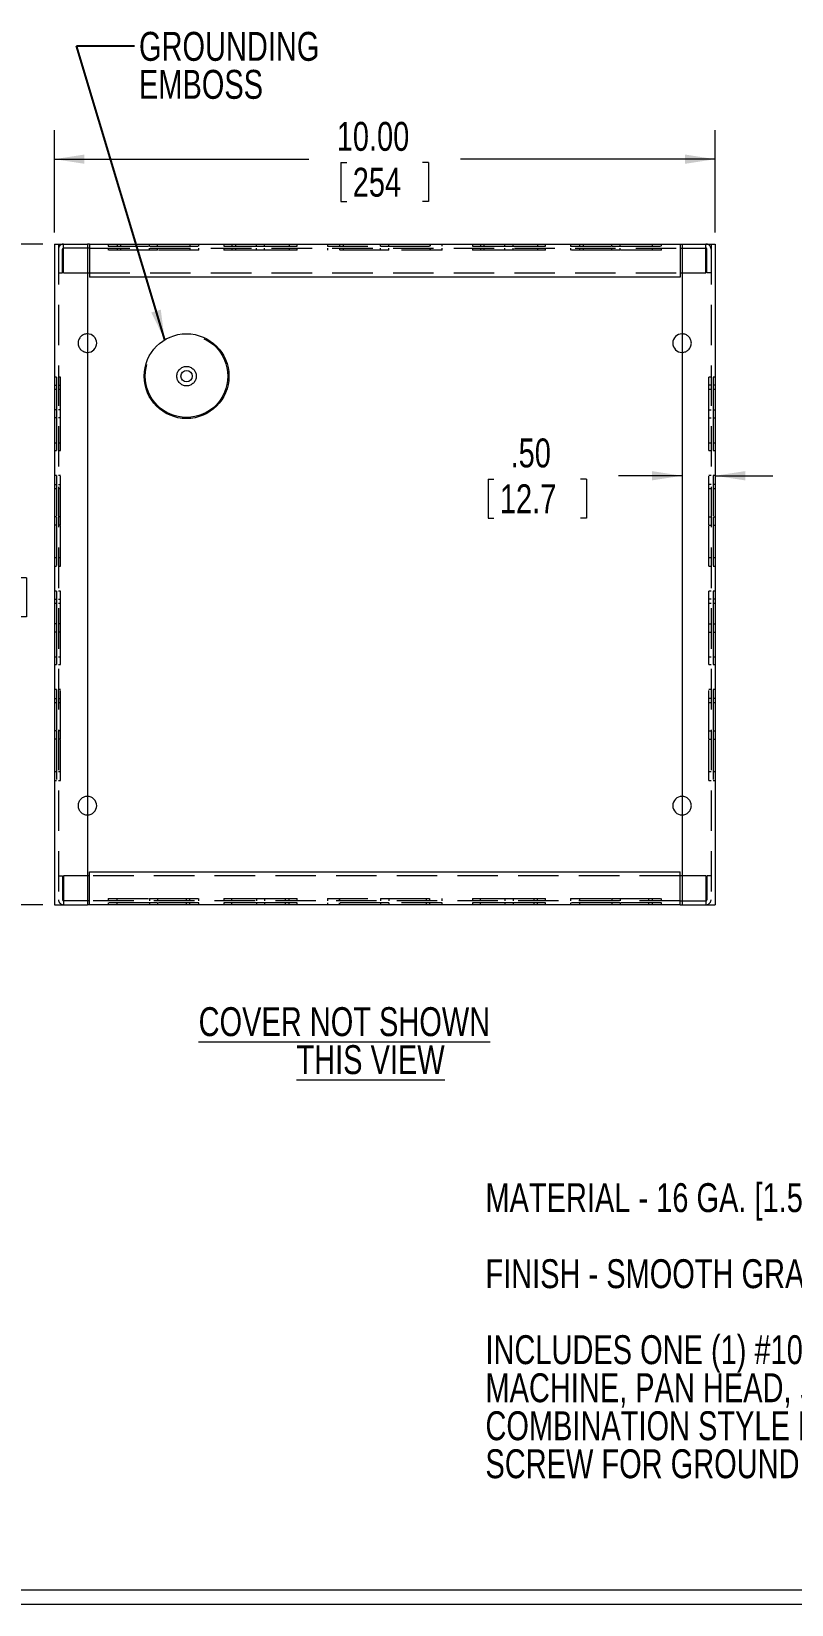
# Model space of a CAD drawing. Header units: inches. Extents: x 0.9 to 58.6, y 0.9 to 37.7.
# Drawn here: x 25.15 to 36.66, y 0.93 to 24.74 of the extents above; entities that cross this region are included whole.
import ezdxf

# ---------------------------------------------------------------- set-up
doc = ezdxf.new("R2010")
doc.units = ezdxf.units.IN
doc.header["$LTSCALE"] = 3.5
doc.header["$MEASUREMENT"] = 0
doc.linetypes.add('HIDDEN', pattern=[0.075, 0.05, -0.025])
doc.styles.add('SLDTEXTSTYLE0', font='TXT', dxfattribs={"width": 0.75})
doc.dimstyles.new('SLDDIMSTYLE1', dxfattribs={"dimtxt": 0.4375, "dimasz": 0.455, "dimexe": 0, "dimexo": 0.0625, "dimgap": 0.109375, "dimtad": 0, "dimtih": 1, "dimtoh": 1, "dimrnd": 1e-09, "dimzin": 4, "dimdsep": 46, "dimtxsty": 'SLDTEXTSTYLE0', "dimsah": 1, "dimcen": 0.09, "dimadec": 0, "dimazin": 0, "dimtfac": 1, "dimtofl": 0, "dimtmove": 0, "dimatfit": 3, "dimfxl": 1, "dimtolj": 1, "dimtzin": 12, "dimarcsym": 0})
doc.dimstyles.new('SLDDIMSTYLE2', dxfattribs={"dimtxt": 0, "dimasz": 0.455, "dimexe": 0, "dimexo": 0.0625, "dimgap": 0, "dimtad": 0, "dimtih": 1, "dimtoh": 1, "dimdec": 0, "dimrnd": 1e-09, "dimzin": 0, "dimdsep": 46, "dimtxsty": 'Standard', "dimsah": 1, "dimcen": 0.09, "dimadec": 0, "dimazin": 0, "dimtfac": 0.455, "dimtdec": 0, "dimtofl": 0, "dimtmove": 0, "dimatfit": 3, "dimfxl": 1, "dimtolj": 1, "dimtzin": 0, "dimarcsym": 0})
doc.dimstyles.new('SLDDIMSTYLE3', dxfattribs={"dimtxt": 0.4375, "dimasz": 0.455, "dimexe": 0, "dimexo": 0.0625, "dimgap": 0.109375, "dimtad": 0, "dimtih": 1, "dimtoh": 1, "dimrnd": 1e-09, "dimzin": 4, "dimdsep": 46, "dimtxsty": 'SLDTEXTSTYLE0', "dimsah": 1, "dimcen": 0.09, "dimadec": 0, "dimazin": 0, "dimtfac": 1, "dimtofl": 0, "dimtmove": 0, "dimatfit": 3, "dimfxl": 1, "dimtolj": 1, "dimtzin": 12, "dimarcsym": 0})

# ---------------------------------------------------------------- blocks, each defined once
blk = doc.blocks.new('SW_NOTE_0')
at = {"color": 0, "linetype": 'Continuous', "lineweight": 0, "ltscale": 3.5, "char_height": 0.4375, "attachment_point": 1, "style": 'SLDTEXTSTYLE0'}
for s, insert in [('MATERIAL - 16 GA. [1.5mm] STEEL', (0, 0.564)), ('FINISH - SMOOTH GRAY POWDERCOAT', (0, -0.587)), ('INCLUDES ONE (1) #10-32 x .31"[8mm] LG.', (0, -1.737)), ('MACHINE, PAN HEAD, SLOTTED/SQUARE', (0, -2.313)), ('COMBINATION STYLE DRIVE, STEEL, ZINC PLATED', (0, -2.888)), ('SCREW FOR GROUND POINT.', (0, -3.463))]:
    blk.add_mtext(s, dxfattribs=dict(at, insert=insert))
blk = doc.blocks.new('*D32')
at = {"color": 7, "linetype": 'Continuous', "lineweight": 0, "ltscale": 3.5}
for p, q in [((32.067, 17.965), (32.067, 17.375)), ((32.067, 17.965), (32.155, 17.965)), ((33.553, 17.965), (33.464, 17.965)), ((33.553, 17.965), (33.553, 17.375)), ((35.002, 18.017), (34.038, 18.017)), ((35.502, 18.017), (36.377, 18.017)), ((32.067, 17.375), (32.155, 17.375)), ((33.553, 17.375), (33.464, 17.375))]:
    blk.add_line(p, q, dxfattribs=at)
for points in [[(35.002, 18.017), (34.547, 18.087), (34.547, 17.947)], [(35.502, 18.017), (35.957, 17.947), (35.957, 18.087)]]:
    blk.add_solid(points, dxfattribs=at)
at = {"color": 7, "linetype": 'Continuous', "lineweight": 0, "ltscale": 3.5, "char_height": 0.4375, "attachment_point": 1, "style": 'SLDTEXTSTYLE0'}
for s, insert in [('.50', (32.406, 18.581)), ('12.7', (32.244, 17.887))]:
    blk.add_mtext(s, dxfattribs=dict(at, insert=insert))
blk = doc.blocks.new('*D33')
at = {"color": 7, "linetype": 'Continuous', "lineweight": 0, "ltscale": 3.5}
for p, q in [((25.327, 21.524), (23.982, 21.524)), ((24.419, 21.524), (24.419, 17.218)), ((23.757, 16.472), (23.757, 15.882)), ((23.757, 16.472), (23.846, 16.472)), ((25.082, 16.472), (24.993, 16.472)), ((25.082, 16.472), (25.082, 15.882)), ((23.757, 15.882), (23.846, 15.882)), ((24.419, 11.524), (24.419, 15.83)), ((25.082, 15.882), (24.993, 15.882)), ((25.327, 11.524), (23.982, 11.524))]:
    blk.add_line(p, q, dxfattribs=at)
for points in [[(24.419, 21.524), (24.349, 21.069), (24.489, 21.069)], [(24.419, 11.524), (24.489, 11.979), (24.349, 11.979)]]:
    blk.add_solid(points, dxfattribs=at)
at = {"color": 7, "linetype": 'Continuous', "lineweight": 0, "ltscale": 3.5, "char_height": 0.4375, "attachment_point": 1, "style": 'SLDTEXTSTYLE0'}
for s, insert in [('10.00', (23.692, 17.088)), ('254', (23.935, 16.394))]:
    blk.add_mtext(s, dxfattribs=dict(at, insert=insert))
blk = doc.blocks.new('*D34')
at = {"color": 7, "linetype": 'Continuous', "lineweight": 0, "ltscale": 3.5}
for p, q in [((25.502, 21.699), (25.502, 23.246)), ((35.502, 21.699), (35.502, 23.246)), ((25.502, 22.808), (29.354, 22.808)), ((29.839, 22.756), (29.839, 22.166)), ((29.839, 22.756), (29.928, 22.756)), ((31.164, 22.756), (31.075, 22.756)), ((31.164, 22.756), (31.164, 22.166)), ((35.502, 22.808), (31.649, 22.808)), ((29.839, 22.166), (29.928, 22.166)), ((31.164, 22.166), (31.075, 22.166))]:
    blk.add_line(p, q, dxfattribs=at)
for points in [[(25.502, 22.808), (25.957, 22.738), (25.957, 22.878)], [(35.502, 22.808), (35.047, 22.878), (35.047, 22.738)]]:
    blk.add_solid(points, dxfattribs=at)
at = {"color": 7, "linetype": 'Continuous', "lineweight": 0, "ltscale": 3.5, "char_height": 0.4375, "attachment_point": 1, "style": 'SLDTEXTSTYLE0'}
for s, insert in [('10.00', (29.775, 23.372)), ('254', (30.017, 22.678))]:
    blk.add_mtext(s, dxfattribs=dict(at, insert=insert))
blk = doc.blocks.new('SW_NOTE_8')
at = {"color": 0, "linetype": 'Continuous', "lineweight": 0, "ltscale": 3.5, "char_height": 0.4375, "attachment_point": 1, "style": 'SLDTEXTSTYLE0'}
for s, insert in [('GROUNDING', (0.069, 0.212)), ('EMBOSS', (0.069, -0.363))]:
    blk.add_mtext(s, dxfattribs=dict(at, insert=insert))
blk = doc.blocks.new('SW_NOTE_9')
at = {"color": 0, "linetype": 'Continuous', "lineweight": 0, "ltscale": 3.5, "char_height": 0.4375, "attachment_point": 1, "style": 'SLDTEXTSTYLE0'}
for s, insert in [('\\LCOVER NOT SHOWN', (0, 0.564)), ('\\LTHIS VIEW', (1.481, -0.011))]:
    blk.add_mtext(s, dxfattribs=dict(at, insert=insert))

msp = doc.modelspace()

# ---------------------------------------------------------------- linework, layer by layer
at = {"color": 7, "linetype": 'Continuous', "lineweight": 15, "ltscale": 3.5}
for p, q in [((25.5017, 21.5242), (25.5017, 11.5242)), ((25.5017, 21.5242), (25.5787, 21.5242)), ((25.5787, 21.5242), (26.0017, 21.5242)), ((26.0327, 21.5242), (26.0017, 21.5242)), ((26.0017, 21.5242), (26.0017, 11.5242)), ((26.0327, 21.4622), (26.0017, 21.4622)), ((26.0327, 21.5242), (26.0327, 21.4472)), ((26.0327, 21.5242), (34.9707, 21.5242)), ((26.0327, 21.4472), (26.0327, 21.0242)), ((34.9707, 21.5242), (34.9707, 21.4472)), ((34.9707, 21.5242), (35.0017, 21.5242)), ((34.9707, 21.4622), (35.0017, 21.4622)), ((34.9707, 21.4472), (34.9707, 21.0242)), ((35.0017, 21.5242), (35.0017, 11.5242)), ((35.0017, 21.5242), (35.4247, 21.5242)), ((35.4247, 21.5242), (35.5017, 21.5242)), ((35.5017, 21.5242), (35.5017, 11.5242)), ((26.0017, 21.0862), (26.0327, 21.0862)), ((34.9707, 21.0242), (26.0327, 21.0242)), ((34.9707, 21.0862), (35.0017, 21.0862)), ((26.0327, 11.9622), (26.0017, 11.9622)), ((26.0327, 11.6012), (26.0327, 12.0242)), ((26.0327, 12.0242), (34.9707, 12.0242)), ((34.9707, 11.6012), (34.9707, 12.0242)), ((35.0017, 11.9622), (34.9707, 11.9622)), ((25.5017, 11.5242), (25.5787, 11.5242)), ((25.5787, 11.5242), (26.0017, 11.5242)), ((26.0327, 11.5862), (26.0017, 11.5862)), ((26.0327, 11.5242), (26.0017, 11.5242)), ((26.0327, 11.5242), (26.0327, 11.6012)), ((34.9707, 11.5242), (26.0327, 11.5242)), ((34.9707, 11.5242), (34.9707, 11.6012)), ((34.9707, 11.5862), (35.0017, 11.5862)), ((34.9707, 11.5242), (35.0017, 11.5242)), ((35.0017, 11.5242), (35.4247, 11.5242)), ((35.4247, 11.5242), (35.5017, 11.5242))]:
    msp.add_line(p, q, dxfattribs=at)
at = {"color": 7, "linetype": 'HIDDEN', "lineweight": 0, "ltscale": 3.5}
for p, q in [((25.5637, 21.5242), (25.5637, 11.5242)), ((25.6257, 21.0862), (25.6257, 21.4472)), ((25.6407, 21.4622), (25.6407, 21.5242)), ((26.0017, 21.4622), (25.6407, 21.4622)), ((25.6407, 21.4472), (25.6407, 21.4622)), ((25.6407, 21.0862), (25.6407, 21.4472)), ((26.0327, 21.4622), (34.9707, 21.4622)), ((26.3142, 21.5242), (26.3142, 21.4932)), ((26.3142, 21.4932), (26.9393, 21.4932)), ((26.3142, 21.4622), (26.3142, 21.4312)), ((26.9393, 21.4312), (26.3142, 21.4312)), ((26.4507, 21.5242), (26.4507, 21.4932)), ((26.4507, 21.4622), (26.4507, 21.4312)), ((26.5097, 21.4932), (26.5097, 21.5242)), ((26.5097, 21.4312), (26.5097, 21.4622)), ((26.9393, 21.4932), (26.9393, 21.5242)), ((26.9393, 21.4932), (27.0642, 21.4932)), ((26.9393, 21.4312), (26.9393, 21.4622)), ((27.0642, 21.4312), (26.9393, 21.4312)), ((27.0642, 21.4932), (27.0642, 21.5242)), ((27.0642, 21.4932), (27.6892, 21.4932)), ((27.0642, 21.4312), (27.0642, 21.4622)), ((27.6892, 21.4312), (27.0642, 21.4312)), ((27.5562, 21.4932), (27.5562, 21.5242)), ((27.5562, 21.4312), (27.5562, 21.4622)), ((27.6892, 21.4932), (27.6892, 21.5242)), ((27.6892, 21.4312), (27.6892, 21.4622)), ((28.0672, 21.5242), (28.0672, 21.4932)), ((28.0672, 21.4932), (28.5593, 21.4932)), ((28.0672, 21.4622), (28.0672, 21.4312)), ((28.5593, 21.4312), (28.0672, 21.4312)), ((28.1887, 21.5242), (28.1887, 21.4932)), ((28.1887, 21.4622), (28.1887, 21.4312)), ((28.2467, 21.4932), (28.2467, 21.5242)), ((28.2467, 21.4312), (28.2467, 21.4622)), ((28.5593, 21.4932), (28.5593, 21.5242)), ((28.5593, 21.4932), (28.6841, 21.4932)), ((28.5593, 21.4312), (28.5593, 21.4622)), ((28.6841, 21.4312), (28.5593, 21.4312)), ((28.6841, 21.4932), (28.6841, 21.5242)), ((28.6841, 21.4932), (29.1762, 21.4932)), ((28.6841, 21.4312), (28.6841, 21.4622)), ((29.1762, 21.4312), (28.6841, 21.4312)), ((29.0592, 21.4932), (29.0592, 21.5242)), ((29.0592, 21.4312), (29.0592, 21.4622)), ((29.1762, 21.4932), (29.1762, 21.5242)), ((29.1762, 21.4312), (29.1762, 21.4622)), ((29.6347, 21.5242), (29.6347, 21.4932)), ((29.6347, 21.4932), (30.4393, 21.4932)), ((29.6347, 21.4622), (29.6347, 21.4312)), ((30.4393, 21.4312), (29.6347, 21.4312)), ((29.8171, 21.5242), (29.8171, 21.4932)), ((29.8171, 21.4622), (29.8171, 21.4312)), ((29.8767, 21.4932), (29.8767, 21.5242)), ((29.8767, 21.4312), (29.8767, 21.4622)), ((30.4393, 21.4932), (30.4393, 21.5242)), ((30.4393, 21.4932), (30.5642, 21.4932)), ((30.4393, 21.4312), (30.4393, 21.4622)), ((30.5642, 21.4312), (30.4393, 21.4312)), ((30.5642, 21.4932), (30.5642, 21.5242)), ((30.5642, 21.4932), (31.3687, 21.4932)), ((30.5642, 21.4312), (30.5642, 21.4622)), ((31.3687, 21.4312), (30.5642, 21.4312)), ((31.1817, 21.5242), (31.1817, 21.4932)), ((31.1817, 21.4622), (31.1817, 21.4312)), ((31.1892, 21.5242), (31.1892, 21.4932)), ((31.1892, 21.4622), (31.1892, 21.4312)), ((31.3687, 21.4932), (31.3687, 21.5242)), ((31.3687, 21.4312), (31.3687, 21.4622)), ((31.8272, 21.5242), (31.8272, 21.4932)), ((31.8272, 21.4932), (32.3193, 21.4932)), ((31.8272, 21.4622), (31.8272, 21.4312)), ((32.3193, 21.4312), (31.8272, 21.4312)), ((31.9487, 21.5242), (31.9487, 21.4932)), ((31.9487, 21.4622), (31.9487, 21.4312)), ((32.0067, 21.4932), (32.0067, 21.5242)), ((32.0067, 21.4312), (32.0067, 21.4622)), ((32.3193, 21.4932), (32.3193, 21.5242)), ((32.3193, 21.4932), (32.4441, 21.4932)), ((32.3193, 21.4312), (32.3193, 21.4622)), ((32.4441, 21.4312), (32.3193, 21.4312)), ((32.4441, 21.4932), (32.4441, 21.5242)), ((32.4441, 21.4932), (32.9362, 21.4932)), ((32.4441, 21.4312), (32.4441, 21.4622)), ((32.9362, 21.4312), (32.4441, 21.4312)), ((32.8192, 21.4932), (32.8192, 21.5242)), ((32.8192, 21.4312), (32.8192, 21.4622)), ((32.9362, 21.4932), (32.9362, 21.5242)), ((32.9362, 21.4312), (32.9362, 21.4622)), ((33.3142, 21.5242), (33.3142, 21.4932)), ((33.3142, 21.4932), (33.9393, 21.4932)), ((33.3142, 21.4622), (33.3142, 21.4312)), ((33.9393, 21.4312), (33.3142, 21.4312)), ((33.4507, 21.5242), (33.4507, 21.4932)), ((33.4507, 21.4622), (33.4507, 21.4312)), ((33.5097, 21.4932), (33.5097, 21.5242)), ((33.5097, 21.4312), (33.5097, 21.4622)), ((33.9393, 21.4932), (33.9393, 21.5242)), ((33.9393, 21.4932), (34.0642, 21.4932)), ((33.9393, 21.4312), (33.9393, 21.4622)), ((34.0642, 21.4312), (33.9393, 21.4312)), ((34.0642, 21.4932), (34.0642, 21.5242)), ((34.0642, 21.4932), (34.6892, 21.4932)), ((34.0642, 21.4312), (34.0642, 21.4622)), ((34.6892, 21.4312), (34.0642, 21.4312)), ((34.5562, 21.4932), (34.5562, 21.5242)), ((34.5562, 21.4312), (34.5562, 21.4622)), ((34.6892, 21.4932), (34.6892, 21.5242)), ((34.6892, 21.4312), (34.6892, 21.4622)), ((35.0017, 21.4622), (35.3627, 21.4622)), ((35.3627, 21.4622), (35.3627, 21.5242)), ((35.3627, 21.4472), (35.3627, 21.4622)), ((35.3627, 21.0862), (35.3627, 21.4472)), ((35.3777, 21.0862), (35.3777, 21.4472)), ((35.4397, 21.5242), (35.4397, 11.5242)), ((25.5637, 21.0862), (25.6257, 21.0862)), ((25.6407, 21.0862), (26.0017, 21.0862)), ((26.0327, 21.0862), (34.9707, 21.0862)), ((35.0017, 21.0862), (35.3627, 21.0862)), ((35.4397, 21.0862), (35.3777, 21.0862)), ((25.5327, 19.5087), (25.5017, 19.5087)), ((25.5017, 19.3872), (25.5327, 19.3872)), ((25.5017, 19.3292), (25.5327, 19.3292)), ((25.5327, 19.5087), (25.5327, 19.0166)), ((25.5947, 19.5087), (25.5637, 19.5087)), ((25.5637, 19.3872), (25.5947, 19.3872)), ((25.5637, 19.3292), (25.5947, 19.3292)), ((25.5947, 19.0166), (25.5947, 19.5087)), ((35.4087, 19.0166), (35.4087, 19.5087)), ((35.4397, 19.5087), (35.4087, 19.5087)), ((35.4397, 19.3872), (35.4087, 19.3872)), ((35.4087, 19.3292), (35.4397, 19.3292)), ((35.4707, 19.5087), (35.4707, 19.0166)), ((35.5017, 19.5087), (35.4707, 19.5087)), ((35.5017, 19.3872), (35.4707, 19.3872)), ((35.4707, 19.3292), (35.5017, 19.3292)), ((25.5327, 19.0166), (25.5017, 19.0166)), ((25.5327, 18.8918), (25.5017, 18.8918)), ((25.5327, 19.0166), (25.5327, 18.8918)), ((25.5327, 18.8918), (25.5327, 18.3997)), ((25.5947, 19.0166), (25.5637, 19.0166)), ((25.5947, 18.8918), (25.5637, 18.8918)), ((25.5947, 18.8918), (25.5947, 19.0166)), ((25.5947, 18.3997), (25.5947, 18.8918)), ((35.4087, 19.0166), (35.4397, 19.0166)), ((35.4087, 18.8918), (35.4087, 19.0166)), ((35.4087, 18.8918), (35.4397, 18.8918)), ((35.4087, 18.3997), (35.4087, 18.8918)), ((35.4707, 19.0166), (35.5017, 19.0166)), ((35.4707, 19.0166), (35.4707, 18.8918)), ((35.4707, 18.8918), (35.5017, 18.8918)), ((35.4707, 18.8918), (35.4707, 18.3997)), ((25.5017, 18.5167), (25.5327, 18.5167)), ((25.5017, 18.3997), (25.5327, 18.3997)), ((25.5637, 18.5167), (25.5947, 18.5167)), ((25.5637, 18.3997), (25.5947, 18.3997)), ((35.4087, 18.5167), (35.4397, 18.5167)), ((35.4087, 18.3997), (35.4397, 18.3997)), ((35.4707, 18.5167), (35.5017, 18.5167)), ((35.4707, 18.3997), (35.5017, 18.3997)), ((25.5327, 18.0217), (25.5017, 18.0217)), ((25.5017, 17.8851), (25.5327, 17.8851)), ((25.5327, 18.0217), (25.5327, 17.3966)), ((25.5947, 18.0217), (25.5637, 18.0217)), ((25.5637, 17.8851), (25.5947, 17.8851)), ((25.5947, 17.3966), (25.5947, 18.0217)), ((35.4087, 17.3966), (35.4087, 18.0217)), ((35.4397, 18.0217), (35.4087, 18.0217)), ((35.4397, 17.8851), (35.4087, 17.8851)), ((35.4707, 18.0217), (35.4707, 17.3966)), ((35.5017, 18.0217), (35.4707, 18.0217)), ((35.5017, 17.8851), (35.4707, 17.8851)), ((25.5017, 17.8262), (25.5327, 17.8262)), ((25.5637, 17.8262), (25.5947, 17.8262)), ((35.4087, 17.8262), (35.4397, 17.8262)), ((35.4707, 17.8262), (35.5017, 17.8262)), ((25.5327, 17.3966), (25.5017, 17.3966)), ((25.5327, 17.3966), (25.5327, 17.2717)), ((25.5947, 17.3966), (25.5637, 17.3966)), ((25.5947, 17.2717), (25.5947, 17.3966)), ((35.4087, 17.3966), (35.4397, 17.3966)), ((35.4087, 17.2717), (35.4087, 17.3966)), ((35.4707, 17.3966), (35.4707, 17.2717)), ((35.4707, 17.3966), (35.5017, 17.3966)), ((25.5327, 17.2717), (25.5017, 17.2717)), ((25.5327, 17.2717), (25.5327, 16.6467)), ((25.5947, 17.2717), (25.5637, 17.2717)), ((25.5947, 16.6467), (25.5947, 17.2717)), ((35.4087, 16.6467), (35.4087, 17.2717)), ((35.4087, 17.2717), (35.4397, 17.2717)), ((35.4707, 17.2717), (35.5017, 17.2717)), ((35.4707, 17.2717), (35.4707, 16.6467)), ((25.5017, 16.7797), (25.5327, 16.7797)), ((25.5637, 16.7797), (25.5947, 16.7797)), ((35.4087, 16.7797), (35.4397, 16.7797)), ((35.4707, 16.7797), (35.5017, 16.7797)), ((25.5017, 16.6467), (25.5327, 16.6467)), ((25.5637, 16.6467), (25.5947, 16.6467)), ((35.4087, 16.6467), (35.4397, 16.6467)), ((35.4707, 16.6467), (35.5017, 16.6467)), ((25.5327, 16.2687), (25.5017, 16.2687)), ((25.5327, 16.2687), (25.5327, 15.7766)), ((25.5947, 16.2687), (25.5637, 16.2687)), ((25.5947, 15.7766), (25.5947, 16.2687)), ((35.4087, 15.7766), (35.4087, 16.2687)), ((35.4397, 16.2687), (35.4087, 16.2687)), ((35.4707, 16.2687), (35.4707, 15.7766)), ((35.5017, 16.2687), (35.4707, 16.2687)), ((25.5017, 16.1472), (25.5327, 16.1472)), ((25.5017, 16.0892), (25.5327, 16.0892)), ((25.5637, 16.1472), (25.5947, 16.1472)), ((25.5637, 16.0892), (25.5947, 16.0892)), ((35.4397, 16.1472), (35.4087, 16.1472)), ((35.4087, 16.0892), (35.4397, 16.0892)), ((35.5017, 16.1472), (35.4707, 16.1472)), ((35.4707, 16.0892), (35.5017, 16.0892)), ((25.5327, 15.7766), (25.5017, 15.7766)), ((25.5327, 15.7766), (25.5327, 15.6518)), ((25.5947, 15.7766), (25.5637, 15.7766)), ((25.5947, 15.6518), (25.5947, 15.7766)), ((35.4087, 15.7766), (35.4397, 15.7766)), ((35.4087, 15.6518), (35.4087, 15.7766)), ((35.4707, 15.7766), (35.5017, 15.7766)), ((35.4707, 15.7766), (35.4707, 15.6518)), ((25.5327, 15.6518), (25.5017, 15.6518)), ((25.5327, 15.6518), (25.5327, 15.1597)), ((25.5947, 15.6518), (25.5637, 15.6518)), ((25.5947, 15.1597), (25.5947, 15.6518)), ((35.4087, 15.6518), (35.4397, 15.6518)), ((35.4087, 15.1597), (35.4087, 15.6518)), ((35.4707, 15.6518), (35.4707, 15.1597)), ((35.4707, 15.6518), (35.5017, 15.6518)), ((25.5017, 15.2767), (25.5327, 15.2767)), ((25.5637, 15.2767), (25.5947, 15.2767)), ((35.4087, 15.2767), (35.4397, 15.2767)), ((35.4707, 15.2767), (35.5017, 15.2767)), ((25.5017, 15.1597), (25.5327, 15.1597)), ((25.5637, 15.1597), (25.5947, 15.1597)), ((35.4087, 15.1597), (35.4397, 15.1597)), ((35.4707, 15.1597), (35.5017, 15.1597)), ((25.5327, 14.7817), (25.5017, 14.7817)), ((25.5327, 14.7817), (25.5327, 14.1566)), ((25.5947, 14.7817), (25.5637, 14.7817)), ((25.5947, 14.1566), (25.5947, 14.7817)), ((35.4087, 14.1566), (35.4087, 14.7817)), ((35.4397, 14.7817), (35.4087, 14.7817)), ((35.4707, 14.7817), (35.4707, 14.1566)), ((35.5017, 14.7817), (35.4707, 14.7817)), ((25.5017, 14.6451), (25.5327, 14.6451)), ((25.5017, 14.5862), (25.5327, 14.5862)), ((25.5637, 14.6451), (25.5947, 14.6451)), ((25.5637, 14.5862), (25.5947, 14.5862)), ((35.4397, 14.6451), (35.4087, 14.6451)), ((35.4087, 14.5862), (35.4397, 14.5862)), ((35.5017, 14.6451), (35.4707, 14.6451)), ((35.4707, 14.5862), (35.5017, 14.5862)), ((25.5327, 14.1566), (25.5017, 14.1566)), ((25.5327, 14.1566), (25.5327, 14.0317)), ((25.5947, 14.1566), (25.5637, 14.1566)), ((25.5947, 14.0317), (25.5947, 14.1566)), ((35.4087, 14.0317), (35.4087, 14.1566)), ((35.4087, 14.1566), (35.4397, 14.1566)), ((35.4707, 14.1566), (35.4707, 14.0317)), ((35.4707, 14.1566), (35.5017, 14.1566)), ((25.5327, 14.0317), (25.5017, 14.0317)), ((25.5327, 14.0317), (25.5327, 13.4067)), ((25.5947, 14.0317), (25.5637, 14.0317)), ((25.5947, 13.4067), (25.5947, 14.0317)), ((35.4087, 14.0317), (35.4397, 14.0317)), ((35.4087, 13.4067), (35.4087, 14.0317)), ((35.4707, 14.0317), (35.4707, 13.4067)), ((35.4707, 14.0317), (35.5017, 14.0317)), ((25.5017, 13.5397), (25.5327, 13.5397)), ((25.5017, 13.4067), (25.5327, 13.4067)), ((25.5637, 13.5397), (25.5947, 13.5397)), ((25.5637, 13.4067), (25.5947, 13.4067)), ((35.4087, 13.5397), (35.4397, 13.5397)), ((35.4087, 13.4067), (35.4397, 13.4067)), ((35.4707, 13.5397), (35.5017, 13.5397)), ((35.4707, 13.4067), (35.5017, 13.4067)), ((25.5637, 11.9622), (25.6257, 11.9622)), ((25.6257, 11.9622), (25.6257, 11.6012)), ((25.6407, 11.9622), (25.6407, 11.6012)), ((26.0017, 11.9622), (25.6407, 11.9622)), ((34.9707, 11.9622), (26.0327, 11.9622)), ((35.3627, 11.9622), (35.0017, 11.9622)), ((35.3627, 11.9622), (35.3627, 11.6012)), ((35.3777, 11.9622), (35.3777, 11.6012)), ((35.4397, 11.9622), (35.3777, 11.9622)), ((25.6407, 11.6012), (25.6407, 11.5862)), ((26.0017, 11.5862), (25.6407, 11.5862)), ((25.6407, 11.5862), (25.6407, 11.5242)), ((34.9707, 11.5862), (26.0327, 11.5862)), ((26.3142, 11.6172), (26.9393, 11.6172)), ((26.3142, 11.6172), (26.3142, 11.5862)), ((26.9393, 11.5552), (26.3142, 11.5552)), ((26.3142, 11.5552), (26.3142, 11.5242)), ((26.4472, 11.6172), (26.4472, 11.5862)), ((26.4472, 11.5552), (26.4472, 11.5242)), ((26.9393, 11.6172), (26.9393, 11.5862)), ((26.9393, 11.6172), (27.0642, 11.6172)), ((26.9393, 11.5552), (26.9393, 11.5242)), ((27.0642, 11.5552), (26.9393, 11.5552)), ((27.0642, 11.6172), (27.0642, 11.5862)), ((27.0642, 11.6172), (27.6892, 11.6172)), ((27.0642, 11.5552), (27.0642, 11.5242)), ((27.6892, 11.5552), (27.0642, 11.5552)), ((27.4937, 11.6172), (27.4937, 11.5862)), ((27.4937, 11.5552), (27.4937, 11.5242)), ((27.5527, 11.5862), (27.5527, 11.6172)), ((27.5527, 11.5242), (27.5527, 11.5552)), ((27.6892, 11.5862), (27.6892, 11.6172)), ((27.6892, 11.5242), (27.6892, 11.5552)), ((28.0672, 11.6172), (28.5593, 11.6172)), ((28.0672, 11.6172), (28.0672, 11.5862)), ((28.5593, 11.5552), (28.0672, 11.5552)), ((28.0672, 11.5552), (28.0672, 11.5242)), ((28.1842, 11.6172), (28.1842, 11.5862)), ((28.1842, 11.5552), (28.1842, 11.5242)), ((28.5593, 11.6172), (28.5593, 11.5862)), ((28.5593, 11.6172), (28.6841, 11.6172)), ((28.6841, 11.5552), (28.5593, 11.5552)), ((28.5593, 11.5552), (28.5593, 11.5242)), ((28.6841, 11.6172), (28.6841, 11.5862)), ((28.6841, 11.6172), (29.1762, 11.6172)), ((29.1762, 11.5552), (28.6841, 11.5552)), ((28.6841, 11.5552), (28.6841, 11.5242)), ((28.9967, 11.6172), (28.9967, 11.5862)), ((28.9967, 11.5552), (28.9967, 11.5242)), ((29.0548, 11.5862), (29.0548, 11.6172)), ((29.0548, 11.5242), (29.0548, 11.5552)), ((29.1762, 11.5862), (29.1762, 11.6172)), ((29.1762, 11.5242), (29.1762, 11.5552)), ((29.6347, 11.6172), (30.4393, 11.6172)), ((29.6347, 11.6172), (29.6347, 11.5862)), ((30.4393, 11.5552), (29.6347, 11.5552)), ((29.6347, 11.5552), (29.6347, 11.5242)), ((29.8143, 11.5862), (29.8143, 11.6172)), ((29.8143, 11.5242), (29.8143, 11.5552)), ((29.8217, 11.5862), (29.8217, 11.6172)), ((29.8217, 11.5242), (29.8217, 11.5552)), ((30.4393, 11.6172), (30.4393, 11.5862)), ((30.4393, 11.6172), (30.5642, 11.6172)), ((30.4393, 11.5552), (30.4393, 11.5242)), ((30.5642, 11.5552), (30.4393, 11.5552)), ((30.5642, 11.6172), (30.5642, 11.5862)), ((30.5642, 11.6172), (31.3687, 11.6172)), ((30.5642, 11.5552), (30.5642, 11.5242)), ((31.3687, 11.5552), (30.5642, 11.5552)), ((31.1267, 11.6172), (31.1267, 11.5862)), ((31.1267, 11.5552), (31.1267, 11.5242)), ((31.1864, 11.5862), (31.1864, 11.6172)), ((31.1864, 11.5242), (31.1864, 11.5552)), ((31.3687, 11.5862), (31.3687, 11.6172)), ((31.3687, 11.5242), (31.3687, 11.5552)), ((31.8272, 11.6172), (32.3193, 11.6172)), ((31.8272, 11.6172), (31.8272, 11.5862)), ((32.3193, 11.5552), (31.8272, 11.5552)), ((31.8272, 11.5552), (31.8272, 11.5242)), ((31.9442, 11.6172), (31.9442, 11.5862)), ((31.9442, 11.5552), (31.9442, 11.5242)), ((32.3193, 11.6172), (32.3193, 11.5862)), ((32.3193, 11.6172), (32.4441, 11.6172)), ((32.4441, 11.5552), (32.3193, 11.5552)), ((32.3193, 11.5552), (32.3193, 11.5242)), ((32.4441, 11.6172), (32.4441, 11.5862)), ((32.4441, 11.6172), (32.9362, 11.6172)), ((32.9362, 11.5552), (32.4441, 11.5552)), ((32.4441, 11.5552), (32.4441, 11.5242)), ((32.7567, 11.6172), (32.7567, 11.5862)), ((32.7567, 11.5552), (32.7567, 11.5242)), ((32.8148, 11.5862), (32.8148, 11.6172)), ((32.8148, 11.5242), (32.8148, 11.5552)), ((32.9362, 11.5862), (32.9362, 11.6172)), ((32.9362, 11.5242), (32.9362, 11.5552)), ((33.3142, 11.6172), (33.9393, 11.6172)), ((33.3142, 11.6172), (33.3142, 11.5862)), ((33.9393, 11.5552), (33.3142, 11.5552)), ((33.3142, 11.5552), (33.3142, 11.5242)), ((33.4472, 11.6172), (33.4472, 11.5862)), ((33.4472, 11.5552), (33.4472, 11.5242)), ((33.9393, 11.6172), (33.9393, 11.5862)), ((33.9393, 11.6172), (34.0642, 11.6172)), ((33.9393, 11.5552), (33.9393, 11.5242)), ((34.0642, 11.5552), (33.9393, 11.5552)), ((34.0642, 11.6172), (34.0642, 11.5862)), ((34.0642, 11.6172), (34.6892, 11.6172)), ((34.0642, 11.5552), (34.0642, 11.5242)), ((34.6892, 11.5552), (34.0642, 11.5552)), ((34.4937, 11.6172), (34.4937, 11.5862)), ((34.4937, 11.5552), (34.4937, 11.5242)), ((34.5527, 11.5862), (34.5527, 11.6172)), ((34.5527, 11.5242), (34.5527, 11.5552)), ((34.6892, 11.5862), (34.6892, 11.6172)), ((34.6892, 11.5242), (34.6892, 11.5552)), ((35.0017, 11.5862), (35.3627, 11.5862)), ((35.3627, 11.6012), (35.3627, 11.5862)), ((35.3627, 11.5862), (35.3627, 11.5242))]:
    msp.add_line(p, q, dxfattribs=at)
at = {"color": 7, "linetype": 'Continuous', "lineweight": 0, "ltscale": 3.5}
for p, q in [((58.4124, 1.1518), (1.0964, 1.1518)), ((58.6294, 0.9348), (0.8794, 0.9348))]:
    msp.add_line(p, q, dxfattribs=at)
at = {"color": 7, "linetype": 'Continuous', "lineweight": 15, "ltscale": 12.25}
for radius in [0.6416, 0.085]:
    msp.add_circle((27.5017, 19.5242), radius, dxfattribs=at)
at = {"color": 7, "linetype": 'HIDDEN', "lineweight": 0, "ltscale": 12.25}
for radius in [0.625, 0.147]:
    msp.add_circle((27.5017, 19.5242), radius, dxfattribs=at)
for centre, radius, start, end in [((25.6407, 21.4472), 0.077, 90, 180), ((25.6407, 21.4472), 0.015, 90, 180), ((35.3627, 21.4472), 0.077, 0, 90), ((35.3627, 21.4472), 0.015, 0, 90), ((26.0017, 20.0242), 0.1405, 90, 270), ((35.0017, 20.0242), 0.1405, 270, 90), ((26.0017, 13.0242), 0.1405, 90, 180), ((35.0017, 13.0242), 0.1405, 0, 90), ((26.0017, 13.0242), 0.1405, 180, 270), ((35.0017, 13.0242), 0.1405, 270, 0), ((25.6407, 11.6012), 0.077, 180, 270), ((25.6407, 11.6012), 0.015, 180, 270), ((35.3627, 11.6012), 0.077, 270, 0), ((35.3627, 11.6012), 0.015, 270, 0)]:
    msp.add_arc(centre, radius, start, end, dxfattribs=at)
at = {"color": 7, "linetype": 'Continuous', "lineweight": 15, "ltscale": 12.25}
for centre, start, end in [((26.0017, 20.0242), 0, 90), ((26.0017, 20.0242), 270, 0), ((35.0017, 20.0242), 90, 180), ((35.0017, 20.0242), 180, 270), ((26.0017, 13.0242), 270, 90), ((35.0017, 13.0242), 90, 270)]:
    msp.add_arc(centre, 0.1405, start, end, dxfattribs=at)

# ---------------------------------------------------------------- block references
at = {"color": 7, "linetype": 'Continuous', "lineweight": 0, "ltscale": 3.5}
for name, p in [('SW_NOTE_8', (26.7129, 24.5221)), ('SW_NOTE_9', (27.6847, 9.4105)), ('SW_NOTE_0', (32.0257, 6.7474))]:
    msp.add_blockref(name, p, dxfattribs=at)

# ---------------------------------------------------------------- dimensions: what is measured, and where the dimension line sits
for base, p1, dimstyle, picture, middle in [((35.5017, 22.8084), (25.5017, 21.5242), 'SLDDIMSTYLE3', '*D34', (30.5017, 22.8084)), ((35.5017, 18.0169), (35.0017, 21.5242), 'SLDDIMSTYLE1', '*D32', (32.8097, 18.0169))]:
    dim = msp.add_linear_dim(base=base, p1=p1, p2=(35.5017, 21.5242), dimstyle=dimstyle, dxfattribs=at)
    dim.commit()
    dim.dimension.update_dxf_attribs({"geometry": picture, "text_midpoint": middle, "dimtype": 160})
dim = msp.add_linear_dim(base=(24.4194, 11.5242), p1=(25.5017, 21.5242), p2=(25.5017, 11.5242), angle=90, dimstyle='SLDDIMSTYLE3', dxfattribs=at)
dim.commit()
dim.dimension.update_dxf_attribs({"geometry": '*D33', "text_midpoint": (24.4194, 16.5242), "dimtype": 160})

# ---------------------------------------------------------------- leaders
msp.add_leader([(27.1709, 20.0739), (25.8379, 24.5221), (26.7129, 24.5221)], dimstyle='SLDDIMSTYLE2', dxfattribs=at)

doc.saveas('drawing.dxf')
